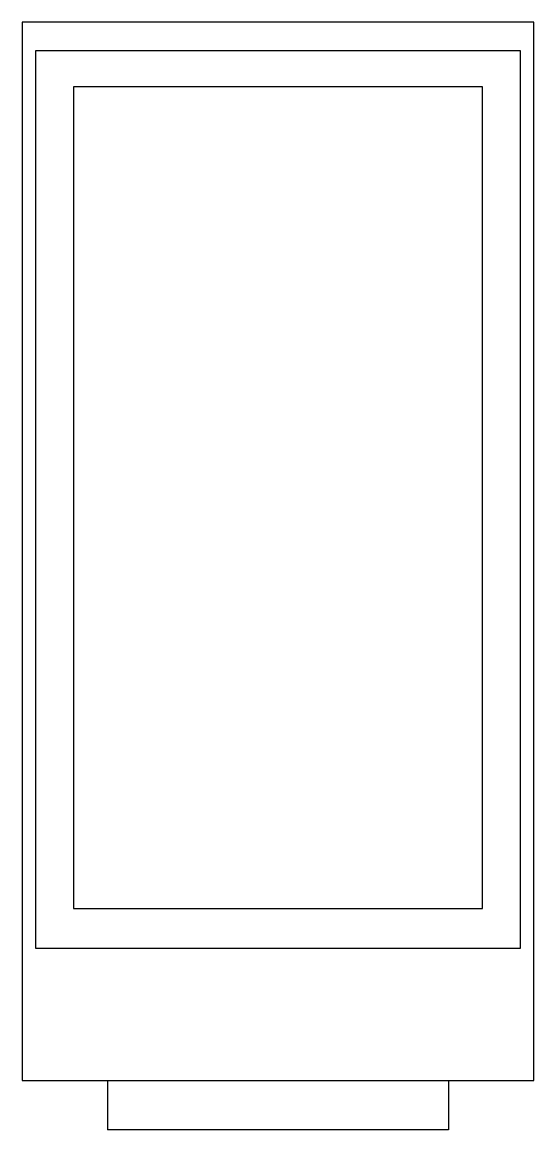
# Model space of a CAD drawing. Header units: millimetres. Extents: x -6.8 to 6.8, y -15.3 to 14.
import ezdxf

# ---------------------------------------------------------------- set-up
doc = ezdxf.new("R2010")
doc.units = ezdxf.units.MM
doc.layers.add('Shape2DView', color=7, linetype='CONTINUOUS')

msp = doc.modelspace()

# ---------------------------------------------------------------- linework, layer by layer
at = {"layer": 'Shape2DView'}
for p, q in [((-6.75, 13.975), (-6.75, -13.975)), ((6.75, 13.975), (-6.75, 13.975)), ((6.75, -13.975), (6.75, 13.975)), ((-6.4, 13.22), (-6.4, -10.48)), ((6.4, 13.22), (-6.4, 13.22)), ((6.4, -10.48), (6.4, 13.22)), ((-5.4, 12.27), (-5.4, -9.43)), ((5.4, 12.27), (-5.4, 12.27)), ((5.4, -9.43), (5.4, 12.27)), ((-5.4, -9.43), (5.4, -9.43)), ((-6.4, -10.48), (6.4, -10.48)), ((-6.75, -13.975), (6.75, -13.975)), ((4.5, -15.275), (-4.5, -15.275))]:
    msp.add_line(p, q, dxfattribs=at)
for points in [[(-4.5, -13.975), (-4.5, -14.17), (-4.5, -14.363), (-4.5, -14.539), (-4.5, -14.582), (-4.5, -14.624), (-4.5, -14.667), (-4.5, -14.706), (-4.5, -14.746), (-4.5, -14.786), (-4.5, -14.822), (-4.5, -14.858), (-4.5, -14.894), (-4.5, -14.927), (-4.5, -14.959), (-4.5, -14.991), (-4.5, -15.02), (-4.5, -15.048), (-4.5, -15.076), (-4.5, -15.099), (-4.5, -15.123), (-4.5, -15.146), (-4.5, -15.165), (-4.5, -15.183), (-4.5, -15.202), (-4.5, -15.216), (-4.5, -15.229), (-4.5, -15.242), (-4.5, -15.251), (-4.5, -15.259), (-4.5, -15.267), (-4.5, -15.27), (-4.5, -15.272), (-4.5, -15.275)], [(4.5, -13.975), (4.5, -14.17), (4.5, -14.363), (4.5, -14.539), (4.5, -14.582), (4.5, -14.624), (4.5, -14.667), (4.5, -14.706), (4.5, -14.746), (4.5, -14.786), (4.5, -14.822), (4.5, -14.858), (4.5, -14.894), (4.5, -14.927), (4.5, -14.959), (4.5, -14.991), (4.5, -15.02), (4.5, -15.048), (4.5, -15.076), (4.5, -15.099), (4.5, -15.123), (4.5, -15.146), (4.5, -15.165), (4.5, -15.183), (4.5, -15.202), (4.5, -15.216), (4.5, -15.229), (4.5, -15.242), (4.5, -15.251), (4.5, -15.259), (4.5, -15.267), (4.5, -15.27), (4.5, -15.272), (4.5, -15.275)]]:
    msp.add_open_spline(points, degree=3, knots=[1.570796, 1.570796, 1.570796, 1.570796, 2.019595, 2.019595, 2.019595, 2.131795, 2.131795, 2.131795, 2.243995, 2.243995, 2.243995, 2.356194, 2.356194, 2.356194, 2.468394, 2.468394, 2.468394, 2.580594, 2.580594, 2.580594, 2.692794, 2.692794, 2.692794, 2.804993, 2.804993, 2.804993, 2.917193, 2.917193, 2.917193, 3.029393, 3.029393, 3.029393, 3.141593, 3.141593, 3.141593, 3.141593], dxfattribs=at)

doc.saveas('drawing.dxf')
